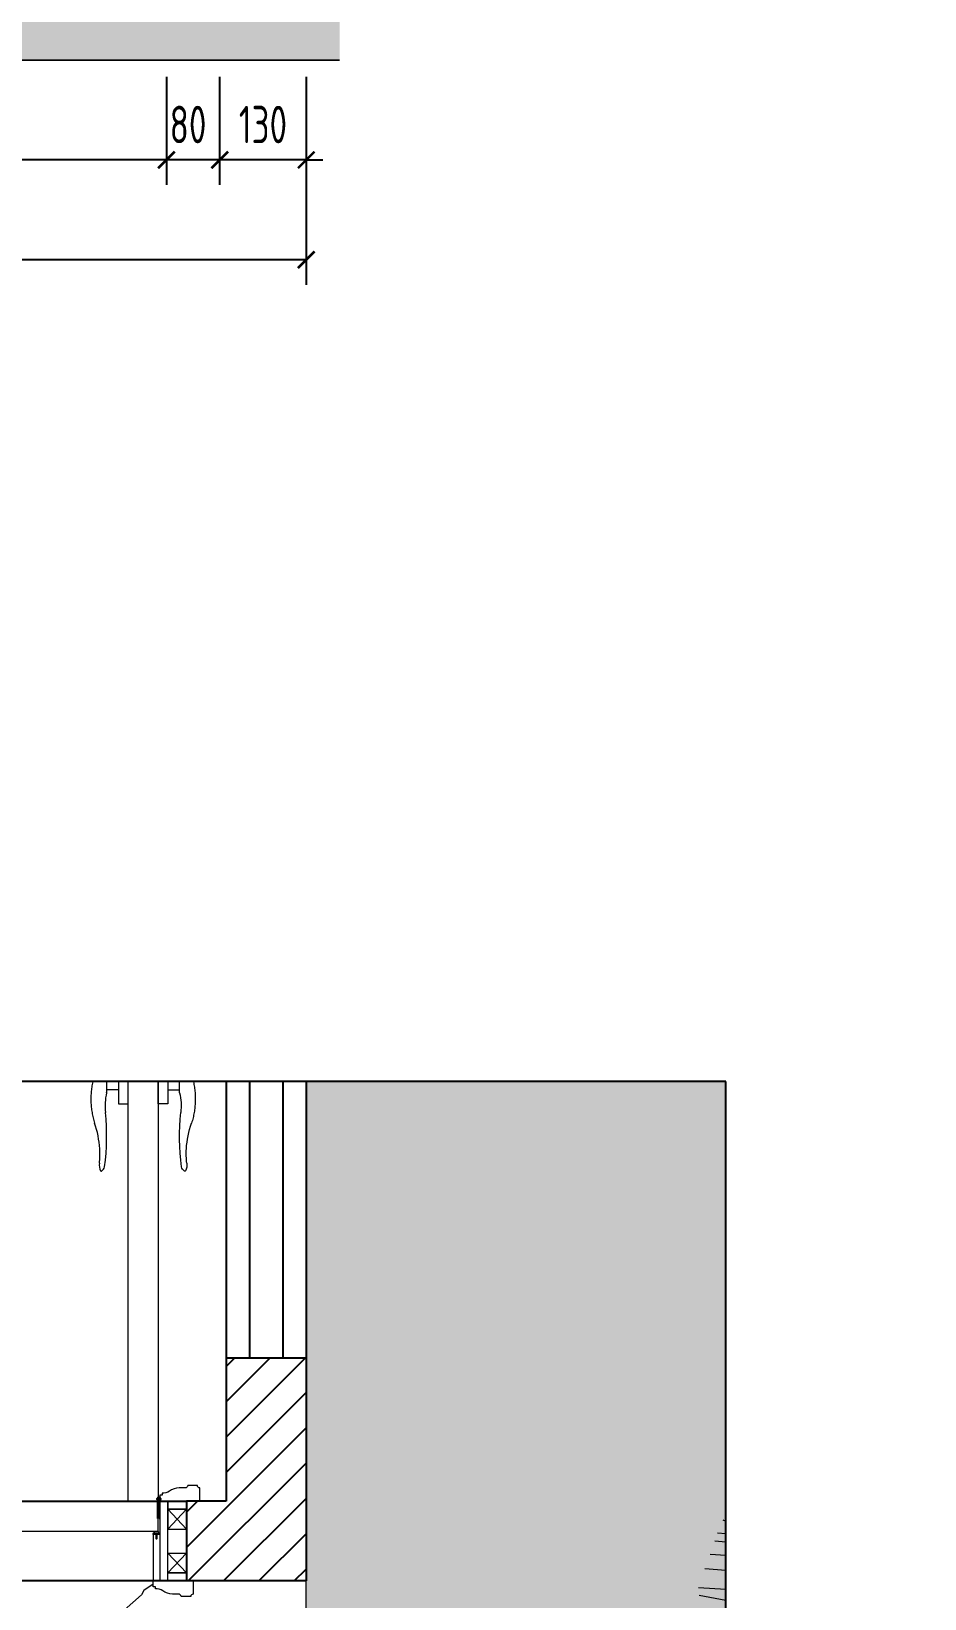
# Model space of a CAD drawing. Header units: millimetres. Extents: x 3162 to 221128, y -144913 to 11496.
# Drawn here: x 172868 to 174209, y -25243 to -22890 of the extents above; entities that cross this region are included whole.
import ezdxf
from ezdxf.xclip import XClip

# ---------------------------------------------------------------- set-up
doc = ezdxf.new("R2010")
doc.units = ezdxf.units.MM
doc.header["$LTSCALE"] = 10
doc.header["$XCLIPFRAME"] = 2
for name, pattern in [('ACAD_ISO03W100', [30, 12, -18]), ('DASH', [8.889999999999997, 6.349999999999998, -2.54]), ('DOTE', [61.467999999999996, 50.8, -5.08, 0.508, -5.08]), ('HIDDEN', [9.524999999999995, 6.349999999999998, -3.174999999999998])]:
    doc.linetypes.add(name, pattern=pattern)
doc.layers.get('Defpoints').update_dxf_attribs({"color": 250})
for name, color, linetype, lineweight in [('FC-Doorsill【门槛线】', 8, 'Continuous', 0), ('FC-Hatch【平面填充】', 250, 'Continuous', 0), ('FF-Door【门】', 51, 'Continuous', 0), ('FF-MT【门套】', 20, 'Continuous', 0), ('FF-【活动成品家具】', 51, 'Continuous', 0), ('Hidden【虚线】', 136, 'DASH', 0), ('RC-dimensions', 44, 'Continuous', 0), ('Wall【立面墙】', 252, 'Continuous', 0)]:
    doc.layers.add(name, color=color, linetype=linetype, lineweight=lineweight)
doc.layers.add('WALL_NEW【新建墙体】', color=4, linetype='Continuous')
doc.styles.add('尺寸标注', font='ARCHS.SHX', dxfattribs={"width": 0.8})
doc.dimstyles.new('海龙1：25', dxfattribs={"dimscale": 25, "dimtxt": 2.25, "dimasz": 1, "dimexe": 1.5, "dimexo": 1, "dimgap": 1, "dimtad": 1, "dimdec": 0, "dimrnd": 5, "dimdsep": 46, "dimtxsty": '尺寸标注', "dimblk": 'ARCHTICK', "dimblk1": 'ARCHTICK', "dimblk2": 'ARCHTICK', "dimcen": 1, "dimclrd": 44, "dimclre": 44, "dimclrt": 2, "dimadec": 0, "dimazin": 0, "dimtfac": 1, "dimtdec": 0, "dimtix": 1, "dimtmove": 2, "dimatfit": 3, "dimldrblk": 'hl_arrow2', "dimfxl": 5, "dimfxlon": 1, "dimarcsym": 0})

# ---------------------------------------------------------------- blocks, each defined once
blk = doc.blocks.new('_ArchTick')
at = {"color": 2, "linetype": 'ByBlock', "const_width": 0.15}
blk.add_lwpolyline([(-0.5, -0.5), (0.5, 0.5)], dxfattribs=at)
blk = doc.blocks.new('*D194')
at = {"layer": 'Defpoints', "color": 0, "transparency": 16777216}
for p in [(173150.6763044796, -22932.73711569763), (173280.6763044796, -22932.73711569763), (173150.6763044796, -23082.73711569763)]:
    blk.add_point(p, dxfattribs=at)
at = {"layer": 'RC-dimensions', "color": 44, "lineweight": -2, "transparency": 16777216}
for p, q in [((173150.6763044796, -22957.73711569764), (173150.6763044796, -23120.23711569763)), ((173280.6763044796, -22957.73711569764), (173280.6763044796, -23120.23711569763)), ((173150.6763044796, -23082.73711569763), (173125.6763044796, -23082.73711569763)), ((173280.6763044796, -23082.73711569763), (173150.6763044796, -23082.73711569763)), ((173280.6763044796, -23082.73711569763), (173305.6763044796, -23082.73711569763))]:
    blk.add_line(p, q, dxfattribs=at)
at = {"layer": 'RC-dimensions', "color": 44, "lineweight": -2, "transparency": 16777216, "xscale": 25, "yscale": 25, "zscale": 25}
blk.add_blockref('_ArchTick', (173150.6763044796, -23082.73711569763), dxfattribs=at)
at = {"layer": 'RC-dimensions', "color": 44, "lineweight": -2, "transparency": 16777216, "xscale": 25, "yscale": 25, "zscale": 25, "rotation": 180}
blk.add_blockref('_ArchTick', (173280.6763044796, -23082.73711569763), dxfattribs=at)
at = {"layer": 'RC-dimensions', "color": 2, "transparency": 16777216, "insert": (173215.6763044796, -23029.61211569763), "char_height": 56.25, "attachment_point": 5, "style": '尺寸标注'}
blk.add_mtext('130', dxfattribs=at)
blk = doc.blocks.new('hl_arrow2')
at = {"color": 2}
blk.add_line((-0.221303783804, 2.183e-12), (-1, 5.720000000000001e-13), dxfattribs=at)
blk.add_lwpolyline([(-0.221303783804, 0), (-0.861040435366, -0.688592459968), (-0.653754463034, -0.8624700623479998), (0, 0), (-0.653754463034, 0.8624700623479998), (-0.861040435366, 0.688592459968)], close=True, dxfattribs=at)
for points in [[(-0.861040435366, 0.688592459968), (-0.653754463034, 0.8624700623479998), (-0.221303783804, 0), (0, 0)], [(-0.861040435366, -0.688592459968), (-0.653754463034, -0.8624700623479998), (-0.221303783804, 0), (0, 0)]]:
    blk.add_solid(points, dxfattribs=at)
blk = doc.blocks.new('*D195')
at = {"layer": 'Defpoints', "color": 0, "transparency": 16777216}
for p in [(171320.6763044796, -22932.73711569763), (173280.6763044796, -22932.73711569763), (171320.6763044796, -23232.73711569763)]:
    blk.add_point(p, dxfattribs=at)
at = {"layer": 'RC-dimensions', "color": 44, "lineweight": -2, "transparency": 16777216}
for p, q in [((171320.6763044796, -23107.73711569763), (171320.6763044796, -23270.23711569764)), ((173280.6763044796, -23107.73711569763), (173280.6763044796, -23270.23711569764)), ((173280.6763044796, -23232.73711569763), (171320.6763044796, -23232.73711569763))]:
    blk.add_line(p, q, dxfattribs=at)
at = {"layer": 'RC-dimensions', "color": 44, "lineweight": -2, "transparency": 16777216, "xscale": 25, "yscale": 25, "zscale": 25, "rotation": 180}
blk.add_blockref('_ArchTick', (171320.6763044796, -23232.73711569763), dxfattribs=at)
at = {"layer": 'RC-dimensions', "color": 44, "lineweight": -2, "transparency": 16777216, "xscale": 25, "yscale": 25, "zscale": 25}
blk.add_blockref('_ArchTick', (173280.6763044796, -23232.73711569763), dxfattribs=at)
at = {"layer": 'RC-dimensions', "color": 2, "transparency": 16777216, "insert": (172300.6763044796, -23178.44024069763), "char_height": 56.25, "attachment_point": 5, "style": '尺寸标注'}
blk.add_mtext('1960', dxfattribs=at)
blk = doc.blocks.new('1800平10108344')
at = {"color": 8}
for p, q in [((1505.190453996416, -336.0253519407852), (1444.350360813725, -362.8314110529755)), ((1441.758436412259, -360.9489643192501), (1513.170414052671, -355.9409659670055)), ((1446.068864924717, -373.198745506641), (1517.480842565128, -368.1907471543964)), ((1453.031862752803, -392.9868476771371), (1524.443840393273, -387.978849324878)), ((1460.658005802252, -414.6595383132952), (1532.069983442721, -409.651539961007)), ((1470.605145556736, -442.9282556997056), (1542.017123197205, -437.9202573474612)), ((1540.857867774903, -449.2381654591152), (1474.400272225961, -461.7497421692242))]:
    blk.add_line(p, q, dxfattribs=at)
blk = doc.blocks.new('hlw_3_1200_120')
for p, q in [((-0.4999999999997999, 0.04999999999998), (0.4999999999997999, 0.04999999999998)), ((-0.4999999999997999, -0.04999999999998), (0.4999999999997999, -0.04999999999998))]:
    blk.add_line(p, q)
at = {"linetype": 'HIDDEN', "ltscale": 15}
for p, q in [((-0.4999999999997999, 0.020833333333325), (0.4999999999997999, 0.020833333333325)), ((-0.4999999999997999, -0.020833333333325), (0.4999999999997999, -0.020833333333325))]:
    blk.add_line(p, q, dxfattribs=at)
blk = doc.blocks.new('门套线03')
at = {"ltscale": 100}
blk.add_lwpolyline([(59.99999999610007, 0), (59.99999999610007, 19.6999869149644, -0.3391847375322686), (56.56702640501316, 23.13296050606286), (41.95708299996385, 23.13296050606286, -0.3604749616786678), (38.52410943494215, 19.6999869149644), (29.23864021471218, 19.69998691491773, 0.1378024109381286), (14.4835205811778, 14.68383078919714, -0.1658899653347029), (3.432973591086918, 11.92995527619487), (3.432973591086918, 8.714471423439674), (0, 8.714471423439674), (0, 0)], format="xyb", close=True, dxfattribs=at)
blk = doc.blocks.new('HL_Door_Hinge')
at = {"color": 0, "linetype": 'DOTE', "ltscale": 0.04}
for p, q in [((-4, 3), (4, 3)), ((0, -1), (0, 7))]:
    blk.add_line(p, q, dxfattribs=at)
at = {"color": 0, "linetype": 'DASH', "ltscale": 5}
for p, q in [((-2, -26), (-2, 0.7639320224989206)), ((-0.5, -26), (-0.5, 0.0419601084504393)), ((0.5, -26), (0.5, 0.0419601084504393)), ((2, -26), (2, 0.7639320224989206)), ((-0.5, -26), (-2, -26)), ((0.5, -26), (2, -26))]:
    blk.add_line(p, q, dxfattribs=at)
for radius in [3, 2]:
    blk.add_circle((0, 3), radius, dxfattribs=at)
blk = doc.blocks.new('HL_Door_Seal')
at = {"color": 0}
for p, q in [((4.99999999992724, 2.08200835914e-05), (-4.999999999941791, -2.08200763154e-05)), ((-0.9999999999417925, 5.986082524348602), (-0.4999999999272406, 6.484924469714314)), ((-0.9999999999417925, 5.986082524348602), (-0.4999999999272406, 5.986082524348602)), ((-0.9999999999417925, 5.487240578979251), (-0.4999999999272406, 5.986082524348602)), ((-0.9999999999417925, 5.487240578979251), (-0.4999999999272406, 5.487240578979251)), ((-0.9999999999417925, 4.98839863359899), (-0.4999999999272406, 5.487240578979251)), ((-0.9999999999417925, 4.489556688240552), (-0.4999999999272406, 4.98839863359899)), ((-0.9999999999417925, 4.98839863359899), (-0.4999999999272406, 4.98839863359899)), ((-0.9999999999417925, 4.489556688240552), (-0.4999999999272406, 4.489556688240552)), ((-0.9999999999417925, 3.990714742871205), (-0.4999999999272406, 4.489556688240552)), ((-0.9999999999417925, 3.990714742871205), (-0.4999999999272406, 3.990714742871205)), ((-0.9999999999417925, 3.491872797501855), (-0.4999999999272406, 3.990714742871205)), ((-0.9999999999417925, 3.491872797501855), (-0.4999999999272406, 3.491872797501855)), ((-0.9999999999417925, 2.993030852132505), (-0.4999999999272406, 3.491872797501855)), ((-0.9999999999417925, 2.993030852132505), (-0.4999999999272406, 2.993030852132505)), ((-0.9999999999417925, 2.494188906763155), (-0.4999999999272406, 2.993030852132505)), ((-0.9999999999417925, 2.494188906763155), (-0.4999999999272406, 2.494188906763155)), ((-0.9999999999417925, 1.995346961401081), (-0.4999999999272406, 2.494188906763155)), ((-0.9999999999417925, 1.995346961401081), (-0.4999999999272406, 1.995346961401081)), ((-0.9999999999417925, 1.496505016020817), (-0.4999999999272406, 1.995346961401081)), ((-0.9999999999417925, 1.496505016020817), (-0.4999999999272406, 1.496505016020817)), ((-0.9999999999417925, 0.9976630706514696), (-0.4999999999272406, 1.496505016020817)), ((-0.9999999999417925, 0.9976630706514696), (-0.4999999999272406, 0.9976630706514696)), ((-0.9999999999417925, 0.4988211252821202), (-0.4999999999272406, 0.9976630706514696)), ((-0.9999999999417925, 0.4988211252821202), (-0.4999999999272406, 0.4988211252821202)), ((-0.9999999999417925, -2.08200763154e-05), (-0.4999999999272406, 0.4988211252821202)), ((-0.4999999999272406, 6.484924469714314), (0.5000000000727596, 6.484924469714314)), ((1.000000000072759, 5.986082524348602), (0.5000000000727596, 6.484924469714314)), ((1.000000000072759, 5.986082524348602), (0.5000000000727596, 5.986082524348602)), ((1.000000000072759, 5.487240578979251), (0.5000000000727596, 5.986082524348602)), ((1.000000000072759, 5.487240578979251), (0.5000000000727596, 5.487240578979251)), ((1.000000000072759, 4.98839863359899), (0.5000000000727596, 5.487240578979251)), ((1.000000000072759, 4.98839863359899), (0.5000000000727596, 4.98839863359899)), ((1.000000000072759, 4.489556688240552), (0.5000000000727596, 4.98839863359899)), ((1.000000000072759, 4.489556688240552), (0.5000000000727596, 4.489556688240552)), ((1.000000000072759, 3.990714742871205), (0.5000000000727596, 4.489556688240552)), ((1.000000000072759, 3.990714742871205), (0.5000000000727596, 3.990714742871205)), ((1.000000000072759, 3.491872797501855), (0.5000000000727596, 3.990714742871205)), ((1.000000000072759, 3.491872797501855), (0.5000000000727596, 3.491872797501855)), ((1.000000000072759, 2.993030852132505), (0.5000000000727596, 3.491872797501855)), ((1.000000000072759, 2.993030852132505), (0.5000000000727596, 2.993030852132505)), ((1.000000000072759, 2.494188906763155), (0.5000000000727596, 2.993030852132505)), ((1.000000000072759, 2.494188906763155), (0.5000000000727596, 2.494188906763155)), ((1.000000000072759, 1.995346961401081), (0.5000000000727596, 2.494188906763155)), ((1.000000000072759, 1.995346961401081), (0.5000000000727596, 1.995346961401081)), ((1.000000000072759, 1.496505016020817), (0.5000000000727596, 1.995346961401081)), ((1.000000000072759, 1.496505016020817), (0.5000000000291039, 1.496505016020817)), ((1.000000000029102, 0.9976630706514696), (0.5000000000291039, 1.496505016020817)), ((1.000000000029102, 0.9976630706514696), (0.5000000000291039, 0.9976630706514696)), ((1.000000000029102, 0.4988211252821202), (0.5000000000291039, 0.9976630706514696)), ((1.000000000029102, 0.4988211252821202), (0.5000000000291039, 0.4988211252821202)), ((1.000000000029102, -2.08200763154e-05), (0.5000000000291039, 0.4988211252821202))]:
    blk.add_line(p, q, dxfattribs=at)
blk.add_lwpolyline([(-3.872983346140243, -1.000020820065399, 0.7745966692453083), (3.872983346285763, -1.000020820065399)], format="xyb", close=True, dxfattribs=at)
blk.add_arc((7.27596e-11, -2.08200763154e-05), 5, 180, 0.0004771610841849999, dxfattribs=at)
blk = doc.blocks.new('门把手02')
at = {"color": 250}
for p, q in [((-13.49999999860301, 32.17172175762244), (-13.49999999860301, 40.86935063358396)), ((12.90183659596368, 32.17172175762244), (-13.49999999860301, 32.17172175762244)), ((-9.40042077511316, 14.63367436802946), (-9.400420777383259, 32.17172175762244)), ((9.400420775462408, 14.63367436802946), (9.400420777557883, 32.17172175762244)), ((-30.37499999685679, 14.63367436802946), (-15.18749999825377, 14.63367436802946)), ((-30.37499999685679, 0), (-30.37499999685679, 14.63367436802946)), ((30.37499999685679, 0), (-30.37499999685679, 0)), ((-15.18749999825377, 14.63367436802946), (19.57499999797437, 14.63367436802946)), ((-15.18749999825377, 14.63367436802946), (19.57499999797437, 14.63367436802946)), ((19.57499999797437, 14.63367436802946), (30.37499999685679, 14.63367436802946)), ((30.37499999685679, 14.63367436802946), (30.37499999685679, 0))]:
    blk.add_line(p, q, dxfattribs=at)
at = {"color": 250, "extrusion": (0, 0, -1)}
for centre, major_axis, ratio, start_param, end_param in [((-1.349999999685677, 40.86935063358396), (-8.591347391675667, 8.591347391675665), 0.9999999999859452, 5.497787143775111, 6.813201964240596), ((23.38864229049068, -64.06994071556254), (-0.1062504841361529, 119.9626829500712), 0.9999999997415425, -0.2330466779844225, 0.306450502864553), ((12.90183659596368, 37.23422175832093), (3.579728080075413, 3.579728080075413), 0.9999999999779257, 2.124303553739053, 2.356194490181306), ((79.26974967814749, 368.4258099852595), (-0.06046073251190182, 336.2688116135121), 0.9999999997360908, 3.005110885875102, 3.24791649470865), ((105.2230611277045, 171.9977347373496), (-91.70875193008591, 91.70875193008587), 0.9999999999995433, 3.813777725236978, 3.981187050748119), ((124.0194821701152, 43.59716152050532), (5.9203115993942, 5.920311599394204), 0.9999999999987207, 1.23808539028771, 2.228963725690715), ((130.6264945021248, 40.3964131171815), (-0.7291489896447445, 0.7291489896447444), 0.999999999933694, 1.325662120281372, 2.81998217696338)]:
    blk.add_ellipse(centre, major_axis=major_axis, ratio=ratio, start_param=start_param, end_param=end_param, dxfattribs=at)
at = {"color": 250, "extrusion": (0, 0, -0.9999999999999999)}
for centre, major_axis, ratio, start_param, end_param in [((107.7648263399605, 189.2196141660679), (1.75338980059929, 147.0283474284527), 0.9999999997236567, 3.194780511485613, 3.464277035678652), ((33.83809215266956, -51.42656153091229), (-0.0387035664674899, 86.03667510705831), 0.9999999997428224, -0.2314410869051797, 0.1146693207027536)]:
    blk.add_ellipse(centre, major_axis=major_axis, ratio=ratio, start_param=start_param, end_param=end_param, dxfattribs=at)
at = {"color": 250, "extrusion": (0, 0, -0.9999999999999998)}
blk.add_ellipse((122.5295124765253, 24.00941682164557), major_axis=(-13.65154796017409, 13.65154796017409), ratio=0.999999999998015, start_param=0.6474644883190493, end_param=1.248662514605251, dxfattribs=at)
blk = doc.blocks.new('hld_1_722.134_120_门把手02_门套线03_45_0_0_3_40_0_1_1')
at = {"layer": 'FC-Doorsill【门槛线】'}
for p, q in [((-0.4999999999998707, 0.07480042324212), (0.4999999999998707, 0.07480042324212)), ((-0.4999999999998707, -0.07480042324212), (0.4999999999998707, -0.07480042324212))]:
    blk.add_line(p, q, dxfattribs=at)
at = {"layer": 'FF-Door【门】'}
blk.add_lwpolyline([(-0.4470163668700357, 0.07480042324212), (-0.3909160494384456, 0.07480042324212), (-0.3909160494384456, 0.9688331569821912), (-0.4470163668700357, 0.9688331569821912)], close=True, dxfattribs=at)
at = {"layer": 'FF-Door【门】', "color": 250, "linetype": 'ACAD_ISO03W100', "ltscale": 0.1041666666666666}
blk.add_lwpolyline([(-0.4470163668700357, 0.07480042324212), (0.4470163668700357, 0.07480042324212), (0.4470163668700357, 0.01870010581053), (-0.4470163668700357, 0.01870010581053)], close=True, dxfattribs=at)
at = {"layer": 'FF-Door【门】', "color": 8, "linetype": 'HIDDEN', "ltscale": 60}
blk.add_arc((-0.4470163668700357, 0.07480042324212), 0.8940327337400713, 0, 90.00000000000587, dxfattribs=at)
at = {"layer": 'FF-MT【门套】', "color": 250}
for p, q in [((-0.4650931358202147, 0.059840338593696), (-0.4999999999998707, 0.022440126972636)), ((-0.4650931358202147, 0.022440126972636), (-0.4999999999998707, 0.059840338593696)), ((0.4650931358202147, 0.059840338593696), (0.4999999999998707, 0.022440126972636)), ((0.4650931358202147, 0.022440126972636), (0.4999999999998707, 0.059840338593696)), ((-0.4999999999998707, -0.022440126972636), (-0.4650931358202147, -0.059840338593696)), ((-0.4999999999998707, -0.059840338593696), (-0.4650931358202147, -0.022440126972636)), ((0.4999999999998707, -0.022440126972636), (0.4650931358202147, -0.059840338593696)), ((0.4999999999998707, -0.059840338593696), (0.4650931358202147, -0.022440126972636))]:
    blk.add_line(p, q, dxfattribs=at)
for points in [[(-0.4999999999998707, 0.07480042324212), (-0.4650931358202147, 0.07480042324212), (-0.4650931358202147, 0.059840338593696), (-0.4999999999998707, 0.059840338593696)], [(-0.4650931358202147, 0.059840338593696), (-0.4650931358202147, 0.022440126972636), (-0.4999999999998707, 0.022440126972636), (-0.4999999999998707, 0.059840338593696)], [(-0.4650931358202147, 0.07480042324212), (-0.4501330511717907, 0.07480042324212), (-0.4501330511717907, -0.07480042324212), (-0.4650931358202147, -0.07480042324212)], [(0.4650931358202147, 0.07480042324212), (0.4501330511717907, 0.07480042324212), (0.4501330511717907, -0.07480042324212), (0.4650931358202147, -0.07480042324212)], [(0.4999999999998707, 0.07480042324212), (0.4650931358202147, 0.07480042324212), (0.4650931358202147, 0.059840338593696), (0.4999999999998707, 0.059840338593696)], [(0.4650931358202147, 0.059840338593696), (0.4650931358202147, 0.022440126972636), (0.4999999999998707, 0.022440126972636), (0.4999999999998707, 0.059840338593696)], [(-0.4999999999998707, -0.022440126972636), (-0.4999999999998707, -0.059840338593696), (-0.4650931358202147, -0.059840338593696), (-0.4650931358202147, -0.022440126972636)], [(0.4999999999998707, -0.022440126972636), (0.4999999999998707, -0.059840338593696), (0.4650931358202147, -0.059840338593696), (0.4650931358202147, -0.022440126972636)], [(-0.4999999999998707, -0.07480042324212), (-0.4650931358202147, -0.07480042324212), (-0.4650931358202147, -0.059840338593696), (-0.4999999999998707, -0.059840338593696)], [(0.4999999999998707, -0.07480042324212), (0.4650931358202147, -0.07480042324212), (0.4650931358202147, -0.059840338593696), (0.4999999999998707, -0.059840338593696)]]:
    blk.add_lwpolyline(points, close=True, dxfattribs=at)
at = {"layer": 'FF-MT【门套】'}
for points in [[(-0.4999999999998707, 0.07480042324212), (-0.4501330511717907, 0.07480042324212), (-0.4501330511717907, 0.01246673720702), (-0.4376663139647707, 0.01246673720702), (-0.4376663139647707, -0.07480042324212), (-0.4999999999998707, -0.07480042324212)], [(0.4999999999998707, 0.07480042324212), (0.4501330511717907, 0.07480042324212), (0.4501330511717907, 0.01246673720702), (0.4376663139647707, 0.01246673720702), (0.4376663139647707, -0.07480042324212), (0.4999999999998707, -0.07480042324212)]]:
    blk.add_lwpolyline(points, close=True, dxfattribs=at)
at = {"layer": 'FF-Door【门】', "color": 250, "yscale": 0.001246673720702, "zscale": 0.001246673720702}
for name, p, xscale, rotation in [('门把手02', (-0.4470163668700357, 0.8566325221190112), -0.001246673720702, 90.00000000000593), ('门把手02', (-0.3909160494384456, 0.8566325221190112), 0.001246673720702, 270.0000000000178), ('HL_Door_Seal', (-0.4438996825682807, 0.01246673720702), 0.001246673720702, 180.0000000000119), ('HL_Door_Seal', (0.4438996825682807, 0.01246673720702), -0.001246673720702, 180)]:
    blk.add_blockref(name, p, dxfattribs=dict(at, xscale=xscale, rotation=rotation))
at = {"layer": 'FF-Door【门】', "color": 250, "zscale": 0.001246673720702}
for name, p, xscale, yscale in [('门把手02', (0.3379324163086106, 0.07480042324212), -0.001246673720702, 0.001246673720702), ('HL_Door_Hinge', (-0.4485747090209131, 0.07480042324212), 0.001246673720702, 0.001246673720702), ('门把手02', (0.3379324163086106, 0.01870010581053), -0.001246673720702, -0.001246673720702)]:
    blk.add_blockref(name, p, dxfattribs=dict(at, xscale=xscale, yscale=yscale))
at = {"layer": 'FF-MT【门套】', "zscale": 0.001246673720702}
for p, xscale, yscale in [((-0.4501330511717907, 0.07480042324212), -0.001246673720702, 0.001246673720702), ((0.4501330511717907, 0.07480042324212), 0.001246673720702, 0.001246673720702), ((-0.4376663139647707, -0.07480042324212), -0.001246673720702, -0.001246673720702), ((0.4376663139647707, -0.07480042324212), 0.001246673720702, -0.001246673720702)]:
    blk.add_blockref('门套线03', p, dxfattribs=dict(at, xscale=xscale, yscale=yscale))
blk = doc.blocks.new('海龙_05091009')
at = {"layer": 'FC-Hatch【平面填充】'}
h = blk.add_hatch(dxfattribs=at)
h.set_pattern_fill('AR-SAND', color=256, scale=2.5)
h.set_pattern_definition([(37.50000000000001, (-3374.999999999993, -1675), (-4.000078239960113, 122.3533093323356), [0, -96.52, 0, -107.95, 0, -103.1875]), (7.499999999999999, (-3374.999999999993, -1675), (112.3808207845006, 179.2062751420886), [0, -52.07, 0, -86.995, 0, -33.33750000000001]), (327.5, (-3453.104999999996, -1675), (197.7480925603645, 0.3592961696364405), [0, -31.75, 0, -114.3, 0, -149.225]), (317.5, (-3453.104999999996, -1675), (190.8891131180743, 55.73233081430408), [0, -15.875, 0, -74.92999999999998, 0, -85.72499999999998])])
h.paths.add_polyline_path([(1175, -259.9775265478675), (1174.999999999978, 75.04494690475984), (1174.999999999978, 1075.000000000014), (1174.999999999978, 1194.999999999996), (1073.989994542426, 1194.999999999996), (1073.989994542426, 1206.999999999996), (754.9999999999854, 1207), (289.7333247738497, 1207), (277.9573729401818, 1207), (277.9573729401818, 1195), (174.9999999999854, 1195), (174.9999999999854, 1675), (-209.9999999999927, 1675), (-209.9999999999927, 1225), (-584.9999999999927, 1225), (-584.9999999999927, 1125), (-1334.999999999993, 1125), (-1334.999999999993, 1225), (-1709.999999999993, 1225), (-1709.999999999993, 1675), (-1895.000000001273, 1675), (-1895.000000001331, 1075.000000003365), (-3095.000000000109, 1075.000000003365), (-3174.999999999994, 1074.999999999993), (-3174.999999999994, 1675), (-3374.999999999993, 1675), (-3374.999999999993, 800), (-3374.999999999993, -800.0000000000073), (-3374.999999999993, -1674.999999999993), (-3174.999999999994, -1674.999999999993), (-3174.999999999994, -1074.999999999993), (-3094.999999999993, -1074.999999999993), (-3094.999999999993, -1674.999999999993), (-2509.999999999994, -1674.999999999993), (-2509.999999999994, -1255.000000000014, -0.2666666666666654), (-1909.999999999993, -1255.000000000014), (-1909.999999999993, -1675), (-1859.999999999993, -1675), (-1859.999999999993, 325), (-807.9443794633335, 325, -0.0829619080701777), (-741.2806307262144, 535.6082090783018), (-746.4526745225447, 538.7906078367523), (-740.3093443774777, 537.5029942471155, -0.0676040327796236), (-636.907743844029, 685.3611857642572), (-641.029393316865, 689.8209732605354), (-635.4612685072861, 686.923657238367, -0.0676040327796258), (-496.0024171537441, 801.4014479698126), (-498.7679884170356, 806.8078621675741), (-494.1880312875073, 802.5157243878275, -0.0676040327796106), (-329.0149541370192, 875.1228202960447), (-330.2193374217168, 881.0748921868), (-326.9672224407623, 875.706260873485, -0.1366377528075043), (32.65171954385005, 877.2826912150557), (34.71527211875218, 882.9940351601178), (34.7044876002401, 876.7172256424711, -0.0676040327796336), (200.5077675359789, 805.5610020625135), (204.035700139073, 810.5038140594188), (202.331852598727, 804.4626752937181, -0.0676040327796243), (342.7889777781893, 691.2119279323015), (347.5196397874461, 695.0196222269988), (344.2490958027847, 689.6621978392502, -0.0676040327796399), (448.9430038000572, 542.7162165404334), (454.5255436557127, 545.1063938662373), (449.930864512251, 540.8300195145422, -0.0676040327796321), (511.0968871138974, 371.0871154781635), (517.1172733732674, 371.8825073171065), (511.5392254038088, 369.0043421240625, -0.0676040327796099), (524.6409585294022, 189.0535700204345), (530.6526866850327, 188.1951857984676), (524.5049681896269, 186.9286901097584, -0.0676040327796234), (488.5707162296966, 10.11617548570939), (494.127923906024, 7.667677633759012), (487.866483041631, 8.106781640784902, -0.0676040327796205), (405.5613250757887, -152.454100157407), (410.2518596021109, -156.3111177548489), (404.3410787933098, -154.1989803875112, -0.067604032779623), (281.7692118668201, -286.6001632740481), (285.2451977550373, -291.579643266421), (280.123452574473, -287.9511201049354, -0.0676040327796235), (126.3754713283051, -382.3730140402222), (128.3791106066273, -388.1056511760289), (124.4262574639651, -383.2298531839551, -0.0676040327796108), (-49.0950536830278, -432.6696182462329), (-48.71236177378159, -438.7302490543188), (-51.20315784414561, -432.9687918633209, -0.0033102513488365), (-59.99999999999272, -434.1436221859366), (-59.99999999999272, -1675), (-9.999999999992724, -1675), (-9.999999999992724, -1255.000000000014, -0.2666666666666654), (590.0000000000073, -1255.000000000014), (590.0000000000073, -1674.999999999996), (1174.999999999978, -1674.999999999996), (1174.999999999978, -1459.977526547634)])
h.paths.add_polyline_path([(-2268.75263337847, 530.6928188503407, -0.0425409077106586), (-2719.564731360595, 529.9670320907059, -0.3926926283028841), (-2742.847185532985, 555.51717163594, -0.0540132978804107), (-2733.253124120049, 637.1861347588965, -0.1043875862949472), (-2775.572007571465, 953.7108372411167, -0.0804153247872458), (-2773.909922951731, 961.6565640474292), (-2766.138984126789, 988.2983255126054), (-2766.242290633956, 1052.465689578665), (-2223.757709367659, 1053.339064823336), (-2223.654402860433, 989.1717007573062), (-2215.797720518342, 962.5550990437912, -0.0804153247678433), (-2214.110060071172, 954.6147651750326, -0.1043875862954867), (-2255.40954633891, 637.9554409587945, -0.0540132978977461), (-2245.552568787112, 556.3177930882666, -0.3926926280040245)], flags=16)
h = blk.add_hatch(dxfattribs=at)
h.set_pattern_fill('大理石', color=256, scale=80, angle=333, pattern_type=2)
h.set_pattern_definition([(14.98721250000001, (1575.372589352904, -64.30908895426182), (1241.351375111815, 215.9785313980032), [16.14434959999999, -3374.16872]), (41.19859049999996, (1350.090465805479, 22.19526512091397), (1135.500916414929, 1118.390646746497), [58.15978000000001, -4013.02472]), (33.94539589999999, (1326.323460087464, 1.982168237958831), (792.2840801709407, 444.7897550861608), [24.7095112, -5164.287839999998]), (63.00000000000001, (1346.821735660123, 15.78002099797595), (449.0672881909373, -228.8112118687317), [7.199996799999999, -748.7999519999997]), (44.56505110000001, (1564.558297019706, -74.96042422699246), (343.2168194016759, 673.6009315118897), [15.178932, -1578.60896]), (144.469234, (1564.558297019706, -74.96042422699246), (-449.0672829246242, 228.8112155667902), [24.2684968, -5072.115839999999]), (52.2157021, (1513.373739071699, -101.4054231339323), (1821.934552081308, 2465.592503723007), [51.3061416, -5335.838320000001]), (35.13299610000002, (1280.103458860547, 276.035650480866), (3512.353220693107, 2452.759840897297), [118.0948752, -24681.828]), (333, (1336.892180920942, 371.5026143953147), (343.2168178030975, 673.6009322864061), [0, -504]), (37.98310650000001, (1690.114477589923, 345.9104374977651), (1927.78502079079, 1563.180361013861), [79.45413839999998, -8263.229599999997]), (54.43911039999998, (1727.673782445126, -8.57806220070779), (3987.085911443302, 5604.78592154266), [112.8574336, -23587.2016]), (55.87498360000002, (1510.670519158069, 178.7577395172993), (2165.151341363035, 3139.19346390183), [58.0482544, -12132.0848]), (49.75948000000007, (1393.851693727462, 60.50342442151305), (1478.717739676675, 1791.991573602504), [125.7425912, -13077.228]), (333, (1324.01415393535, 96.50159359319514), (343.2168178030975, 673.6009322864061), [0, -504]), (333, (1327.555675865507, 85.61440001203663), (343.2168178030975, 673.6009322864061), [0, -504]), (333, (1396.433944124255, 95.93254014057676), (343.2168178030975, 673.6009322864061), [0, -504]), (333, (1422.417286641917, 182.6026984941818), (343.2168178030975, 673.6009322864061), [0, -504]), (32.03624340000004, (1475.081118778631, 156.4876948008677), (792.2840719578523, 444.7897585500109), [41.98285120000001, -8774.416]), (333, (1509.993236342554, 177.536071205599), (343.2168178030975, 673.6009322864061), [0, -504]), (333, (1440.522146650764, 182.4605095879378), (343.2168178030975, 673.6009322864061), [0, -504]), (333, (1484.21259924474, 214.6950623249977), (343.2168178030975, 673.6009322864061), [0, -504]), (333, (1429.500109366454, 160.8285434216886), (343.2168178030975, 673.6009322864061), [0, -504]), (23.19442889999998, (1666.423395635414, -17.77317588461665), (792.2841054818228, 444.7897195984968), [18.7446008, -3917.621200000001]), (63.00000000000001, (1656.617201567424, -37.01891538147538), (449.0672881909373, -228.8112118687317), [21.5999984, -734.3999679999997]), (16.66778010000003, (1621.654070873824, -47.4869316874756), (2033.635493811864, 660.7682234252862), [36.4965752, -7627.78392]), (63.00000000000001, (1618.385337822932, -53.9021815128508), (449.0672881909373, -228.8112118687317), [7.199996799999999, -748.7999519999997]), (12.80557099999995, (1590.967770070725, -60.13410166584073), (1241.351377112339, 215.9785471857135), [28.1169, -5876.43176]), (333, (1547.958731033323, 18.72680498118643), (343.2168178030975, 673.6009322864061), [0, -504]), (333, (1668.122709029943, -16.87071620449933), (343.2168178030975, 673.6009322864061), [0, -504]), (333, (1668.122709029943, -16.87071620449933), (343.2168178030975, 673.6009322864061), [0, -504]), (2.357753500000008, (1683.652941049142, -10.39056903633536), (1690.418676736538, -12.83269654880882), [44.05814160000001, -4582.04688]), (333, (1689.256925721827, 28.47583480897811), (343.2168178030975, 673.6009322864061), [0, -504]), (119.3099319999999, (1690.114477589923, 345.9104374977651), (-554.9177643962574, 1131.22333714176), [51.91993679999999, -5399.67352]), (341.13010235, (1595.168675080982, 281.1572554451995), (4833.889660654136, -1614.511172777954), [50.9116848, -10640.5424]), (20.86240520000002, (1488.125672378679, 319.5368898946654), (2825.919599340501, 1105.557944392456), [67.96705039999999, -14205.1128]), (347.6208739, (1376.683626818936, 343.9964570965058), (3037.62054449714, -699.2663033544562), [114.0946975999999, -11865.84719999999]), (333, (1434.632379480812, 367.1148719010636), (343.2168178030975, 673.6009322864061), [0, -504]), (351.4349488, (1543.235615339617, 226.8109837395823), (2139.485954396335, -241.6439154804947), [22.7684016, -4758.595279999998]), (349.6992442, (1565.750089971472, 223.4200312521825), (449.0672981576216, -228.8111668869144), [12.52836559999999, -2618.428719999999]), (74.09372299999997, (1578.076533361571, 221.1797708943814), (1504.383109666753, 5172.828906972029), [62.3653728, -13034.3624]), (333, (1535.383758139978, 279.4488077068927), (343.2168178030975, 673.6009322864061), [0, -504]), (333, (1595.575991515121, 282.5407557620312), (343.2168178030975, 673.6009322864061), [0, -504]), (333, (1495.234687012787, 236.3271275711704), (343.2168178030975, 673.6009322864061), [0, -504]), (333, (1510.991300705849, 409.9521070472837), (343.2168178030975, 673.6009322864061), [0, -504]), (333, (1474.648853316095, 392.1388370914574), (343.2168178030975, 673.6009322864061), [0, -504]), (17.14490259999994, (1610.366831448111, 374.4227693778449), (2033.635493106662, 660.7682246893833), [56.85771599999998, -11883.2616]), (27.58294469999995, (1551.636691068539, 343.7416519256367), (792.2841028408569, 444.7897141689042), [66.2613032, -13848.6104]), (333, (1611.198046385114, 374.5607853317306), (343.2168178030975, 673.6009322864061), [0, -504]), (333, (1528.831190117896, 373.6142547077978), (343.2168178030975, 673.6009322864061), [0, -504]), (333, (1611.198046385114, 374.5607853317306), (343.2168178030975, 673.6009322864061), [0, -504]), (333, (1551.17238806287, 342.6579089672923), (343.2168178030975, 673.6009322864061), [0, -504]), (48.06858279999997, (1643.344136587773, 264.6913833708968), (1478.717734638305, 1791.991576644941), [18.6290088, -3893.46288]), (63.00000000000001, (1655.792795809611, 278.5503442691224), (449.0672881909373, -228.8112118687317), [75.59999999999998, -680.4000000000002]), (23.19442889999998, (1878.738363336611, 520.5068558447018), (792.2841054818228, 444.7897195984968), [18.7446008, -3917.621200000001]), (333, (1681.416521705243, 441.1908483972584), (343.2168178030975, 673.6009322864061), [0, -504]), (333, (1692.173325018018, 426.6272862242548), (343.2168178030975, 673.6009322864061), [0, -504]), (333, (1641.797748031553, 470.4602004740482), (343.2168178030975, 673.6009322864061), [0, -504]), (333, (1754.36652119756, 513.0129977723989), (343.2168178030975, 673.6009322864061), [0, -504]), (26.13010230000004, (1780.523829606318, 449.3384293195922), (792.2841064144502, 444.7897196688073), [35.99999840000001, -7523.999679999999]), (63.00000000000001, (1752.739611385448, 394.8088307520666), (449.0672881909373, -228.8112118687317), [61.19999839999999, -694.799984]), (333, (1753.359887953942, 395.8567929222045), (343.2168178030975, 673.6009322864061), [0, -504]), (356.1985905, (1860.500723934507, 521.7186510413958), (1690.418671228329, -12.83270382576938), [18.2778568, -3820.07168]), (39.03751099999994, (1851.320796297216, 514.2749353285217), (1135.500912161022, 1118.39064111603), [11.818628, -2470.09344]), (39.03751099999994, (1842.140864691959, 506.8312153523983), (1135.500912161022, 1118.39064111603), [11.818628, -2470.09344]), (54.86989759999999, (1812.84449866935, 465.1932170418514), (2165.15137829361, 3139.193446897884), [50.91168479999999, -10640.54239999999]), (63.00000000000001, (1895.967907687926, 527.8894641321747), (449.0672881909373, -228.8112118687317), [18.0000016, -737.999984]), (333, (1858.08108543705, 575.4763854578486), (343.2168178030975, 673.6009322864061), [0, -504])])
edge = h.paths.add_edge_path()
edge.add_line((2321.243279597679, 937.5224734515867), (2320.000000000037, 937.5224734515867))
edge.add_line((2320.000000000037, 937.5224734515867), (2320, 982.5224734515832))
edge.add_line((2320, 982.5224734515832), (2379.625000003136, 982.5224734516304))
edge.add_line((2379.625000003136, 982.5224734516304), (2379.625000003128, 997.1561478196637))
edge.add_line((2379.625000003128, 997.1561478196637), (2400.599579224872, 997.156147819678))
edge.add_line((2400.599579224872, 997.156147819678), (2400.599579222588, 1014.694195209271))
edge.add_line((2400.599579222588, 1014.694195209271), (2396.500000001368, 1014.694195209267))
edge.add_line((2396.500000001368, 1014.694195209267), (2396.500000001353, 1029.143232837046))
edge.add_ellipse((2408.650000000278, 1023.39182408524), major_axis=(-8.591347391677326, 8.591347391677326), ratio=0.9999999999849964, start_angle=-30.367717521194777, end_angle=45.00000000048118, ccw=False)
edge.add_ellipse((2433.388642290527, 918.4525327361116), major_axis=(-0.09305673498679147, 119.9626939101849), ratio=0.9999999997414024, start_angle=342.4479810667443, end_angle=373.35889258860044, ccw=False)
edge.add_ellipse((2517.764826339823, 1171.7420876178), major_axis=(1.729449881482552, 147.0286309752031), ratio=0.999999999723832, start_angle=161.5022176041932, end_angle=176.9432310338973)
edge.add_ellipse((2515.223061127574, 1154.520208189082), major_axis=(-91.70875193011457, 91.70875193011456), ratio=0.9999999999995047, start_angle=131.8947845400374, end_angle=141.4866323429572)
edge.add_ellipse((2532.529512476504, 1006.531890273389), major_axis=(-13.65154796016119, 13.65154796016119), ratio=0.9999999999983596, start_angle=288.4569078769873, end_angle=322.9030174347773)
edge.add_ellipse((2534.019482170079, 1026.119634972248), major_axis=(5.920311599399759, 5.920311599399776), ratio=0.9999999999975128, start_angle=232.2897858302357, end_angle=289.0629324597223)
edge.add_ellipse((2489.269749677879, 1350.94828343697), major_axis=(-0.05919768390635017, 336.2688118382371), ratio=0.9999999997363276, start_angle=173.9083078491707, end_angle=187.8200444774341, ccw=False)
edge.add_ellipse((2443.838092152699, 931.0959119207691), major_axis=(-0.0253909486387245, 86.03668006579062), ratio=0.9999999997431008, start_angle=353.4387973684427, end_angle=373.2694629699254)
edge.add_line((2419.400420777442, 1013.939192475736), (2419.400420775448, 997.1561478196927))
edge.add_line((2419.400420775448, 997.1561478196927), (2429.574999997961, 997.1561478197))
edge.add_line((2429.574999997961, 997.1561478197), (2440.374999996842, 997.1561478197071))
edge.add_line((2440.374999996842, 997.1561478197071), (2440.37499999685, 982.5224734516812))
edge.add_line((2440.37499999685, 982.5224734516812), (3121.495011010776, 982.5224734522343))
edge.add_arc((3105.497971753786, 989.9447767670572), 17.63507446785964, 335.1096515156199, 392.8315172542846)
edge.add_arc((3144.068385007893, 1015.811013415485), 28.81009219572102, 183.0838361765841, 214.4681608903187, ccw=False)
edge.add_line((3115.300013084977, 1014.26111366694), (3115.300013084925, 1023.546582887171))
edge.add_arc((3111.51203329274, 1023.191576657311), 3.804578863584172, 5.354072615896152, 84.64592781936508)
edge.add_line((3111.867039493823, 1026.979556452192), (3111.867039493809, 1041.58949985724))
edge.add_arc((3111.344316802068, 1045.545196140072), 3.990084221477241, 277.5276960135319, 352.4723039864749)
edge.add_line((3115.300013084903, 1045.022473448331), (3134.999999999964, 1045.022473448345))
edge.add_line((3134.999999999964, 1045.022473448345), (3134.999999999964, 1125.000000000003))
edge.add_line((3134.999999999964, 1125.000000000003), (3084.999999999936, 1125.000000000003))
edge.add_line((3084.999999999936, 1125.000000000003), (2369.999999999985, 1124.999999999996))
edge.add_line((2369.999999999985, 1124.999999999996), (2319.999999999978, 1124.999999999996))
edge.add_line((2319.999999999978, 1124.999999999996), (2319.999999999978, 1075.000000000011))
edge.add_line((2319.999999999978, 1075.000000000011), (2199.999999999978, 1075.000000000011))
edge.add_line((2199.999999999978, 1075.000000000011), (2199.999999999978, 1225.000000000004))
edge.add_line((2199.999999999978, 1225.000000000004), (1999.999999999978, 1225.000000000004))
edge.add_arc((1747.499999999971, 1493.781249999982), 368.7812499999879, 226.7889455147223, 313.2110544852801, ccw=False)
edge.add_line((1494.999999999978, 1224.999999999996), (1294.999999999978, 1224.999999999996))
edge.add_line((1294.999999999978, 1224.999999999996), (1294.999999999978, 1075.000000000014))
edge.add_line((1294.999999999978, 1075.000000000014), (1174.999999999978, 1075.000000000014))
edge.add_line((1174.999999999978, 1075.000000000014), (1174.999999999978, 75.04494690475985))
edge.add_line((1174.999999999978, 75.04494690475984), (1345.000000003965, 75.04494690475984))
edge.add_line((1345.000000003965, 75.04494690475984), (1344.99999971041, 94.74493292564148))
edge.add_arc((1344.477276959718, 98.70062920068813), 3.990084221479356, 277.5276968673742, 352.4723048402792)
edge.add_line((1348.432973250347, 98.17790656789292), (1363.042916655395, 98.17790678560051))
edge.add_arc((1366.830896444982, 98.53291304312731), 3.804578863582156, 185.3540730343823, 275.3540734690384)
edge.add_line((1367.185902731246, 94.74493325623187), (1372.66155999506, 94.74493333779901))
edge.add_arc((1374.211460171966, 65.97656143796121), 28.81009219571755, 55.53183996359951, 93.0838370297185, ccw=False)
edge.add_arc((1400.077696245607, 104.5469750775301), 17.63507446785494, 237.168483599412, 274.8445548097826)
edge.add_line((1401.567026231205, 86.97490212978664), (1401.567026279124, 83.75941827702991))
edge.add_line((1401.567026279124, 83.75941827702991), (1404.99999987021, 83.75941832818353))
edge.add_line((1404.99999987021, 83.75941832818353), (1405.000000000065, 75.04494690474529))
edge.add_line((1405.000000000065, 75.04494690474529), (2107.134498701467, 75.04494690474166))
edge.add_line((2107.134498701467, 75.04494690474166), (2107.134498831321, 83.75941832817989))
edge.add_line((2107.134498831321, 83.75941832817989), (2110.567472422408, 83.75941827702626))
edge.add_line((2110.567472422408, 83.75941827702626), (2110.567472470328, 86.974902129783))
edge.add_arc((2112.056802455925, 104.5469750775264), 17.63507446785494, 265.1554451902175, 302.8315164007059)
edge.add_arc((2137.923038529567, 65.97656143795757), 28.81009219571756, 93.08383532275468, 124.46816003632819, ccw=False)
edge.add_line((2136.373139209732, 94.7449333839686), (2145.658608429963, 94.74493324565263))
edge.add_arc((2145.30360225655, 98.53291304312373), 3.804578863582156, 275.3540717621044, 354.6459269656176)
edge.add_line((2149.091582046138, 98.17790678559686), (2163.701525451186, 98.1779065678893))
edge.add_arc((2167.657221741814, 98.70062920068449), 3.990084221479356, 187.5276951597206, 262.4723031326258)
edge.add_line((2167.134498991123, 94.74493292563784), (2167.134498697567, 75.0449469047562))
edge.add_line((2167.134498697567, 75.0449469047562), (3134.999999999964, 75.04494690475258))
edge.add_line((3134.999999999964, 75.04494690475258), (3134.999999999964, 105.0224734562252))
edge.add_line((3134.999999999964, 105.0224734562252), (3115.300013085675, 105.0224734562107))
edge.add_arc((3111.344316802839, 104.4997507644584), 3.990084221477241, 7.527696013680437, 82.47230398657852)
edge.add_line((3111.867039494573, 108.455447047294), (3111.867039494559, 123.0653904523424))
edge.add_arc((3111.512033293475, 126.8533702472232), 3.804578863586188, 275.3540721806349, 365.3540726154599)
edge.add_line((3115.30001308566, 127.2083764770541), (3115.300013085682, 132.684033740843))
edge.add_arc((3144.068385008614, 134.2339334891039), 28.81009219571645, 145.5318391101509, 183.0838361760191, ccw=False)
edge.add_arc((3105.497971754456, 160.1001701374625), 17.63507446785693, 327.1684827452268, 364.8445539560461)
edge.add_line((3123.070044724395, 161.5894998612275), (3126.285528577151, 161.5894998612311))
edge.add_line((3126.285528577151, 161.5894998612311), (3126.285528577151, 167.569064975607))
edge.add_arc((3134.99999999992, 982.5224734522452), 814.9999999999188, 183.1651803021789, 269.38734730299905, ccw=False)
at = {"layer": 'WALL_NEW【新建墙体】'}
h = blk.add_hatch(dxfattribs=at)
h.set_pattern_fill('ANSI31', color=8, scale=11.81102362204724)
h.set_pattern_definition([(45, (1257.134498701554, 1075.000000000014), (-26.51650429449553, 26.51650429449553), [])])
h.paths.add_polyline_path([(1294.999999999978, 1675), (1174.999999999978, 1675), (1174.999999999978, 1075.000000000014), (1294.999999999978, 1075.000000000014)])
h.paths.add_polyline_path([(2319.999999999978, 1674.999999999996), (2199.999999999978, 1674.999999999996), (2199.999999999978, 1075.000000000011), (2319.999999999978, 1075.000000000011)])
h.paths.add_polyline_path([(3374.999999999978, 1675.000000000014), (3134.999999999964, 1674.999999999989), (3134.999999999964, 1025.02247345238), (3374.999999999978, 1025.02247345238)])
h.paths.add_polyline_path([(3374.999999999978, 75.04494690478168), (3374.999999999978, 125.0224734523799), (3134.999999999964, 125.0224734523799), (3134.999999999964, 75.04494690475258), (2157.13449870154, 75.0449469047562), (2157.134498701555, -44.95505309524015), (3374.999999999978, -44.95505309523287)])
h.paths.add_polyline_path([(1294.999999999978, -44.95505309524015), (1354.999999999978, -44.95505309524015), (1354.999999999964, 75.04494690475984), (1174.999999999978, 75.04494690475984), (1174.999999999978, -259.9775265476345), (1294.999999999978, -259.9775265476201)])
at = {"layer": 'FC-Hatch【平面填充】'}
blk.add_line((1174.999999999978, 1075.000000000014), (1174.999999999978, 75.04494690475984), dxfattribs=at)
at = {"layer": 'WALL_NEW【新建墙体】'}
for p, q in [((1174.999999999978, -259.9775265476345), (1174.999999999978, 75.04494690475984)), ((1174.999999999978, 75.04494690475984), (1354.999999999978, 75.04494690475984)), ((1354.999999999978, -44.95505309524015), (1354.999999999978, 75.04494690475984)), ((1294.999999999978, -259.9775265476201), (1294.999999999978, -44.95505309524015)), ((1294.999999999978, -44.95505309524015), (1354.999999999978, -44.95505309524015)), ((1294.999999999978, -259.9775265476201), (1174.999999999978, -259.9775265476345))]:
    blk.add_line(p, q, dxfattribs=at)
blk.add_lwpolyline([(1354.999999999978, 75.04494690475984), (2157.134498701555, 75.04494690475984), (2157.134498701555, -44.95505309524015), (1354.999999999978, -44.95505309524015)], close=True, dxfattribs=at)
at = {"xscale": -802.1344987015764, "yscale": 802.1344987015764, "zscale": 802.1344987015764, "rotation": 180}
blk.add_blockref('hld_1_722.134_120_门把手02_门套线03_45_0_0_3_40_0_1_1', (1756.067249350766, 15.04494690475985), dxfattribs=at)
at = {"layer": 'FF-【活动成品家具】', "xscale": -1, "rotation": 180}
blk.add_blockref('1800平10108344', (-955.7943108205727, -352.7087736441608), dxfattribs=at)
at = {"layer": 'WALL_NEW【新建墙体】', "xscale": 1200, "yscale": 1200, "zscale": 1200, "rotation": 90}
blk.add_blockref('hlw_3_1200_120', (1234.999999999978, -859.9775265476272), dxfattribs=at)
blk = doc.blocks.new('*D332')
at = {"layer": 'Defpoints', "color": 0, "transparency": 16777216}
for p in [(172328.5418057781, -22932.73711569763), (173070.6763044796, -22932.73711569763), (172328.5418057781, -23082.73711569763)]:
    blk.add_point(p, dxfattribs=at)
at = {"layer": 'RC-dimensions', "color": 44, "lineweight": -2, "transparency": 16777216}
for p, q in [((172328.5418057781, -22957.73711569764), (172328.5418057781, -23120.23711569763)), ((173070.6763044796, -22957.73711569764), (173070.6763044796, -23120.23711569763)), ((173070.6763044796, -23082.73711569763), (172328.5418057781, -23082.73711569763))]:
    blk.add_line(p, q, dxfattribs=at)
at = {"layer": 'RC-dimensions', "color": 44, "lineweight": -2, "transparency": 16777216, "xscale": 25, "yscale": 25, "zscale": 25, "rotation": 180}
blk.add_blockref('_ArchTick', (172328.5418057781, -23082.73711569763), dxfattribs=at)
at = {"layer": 'RC-dimensions', "color": 44, "lineweight": -2, "transparency": 16777216, "xscale": 25, "yscale": 25, "zscale": 25}
blk.add_blockref('_ArchTick', (173070.6763044796, -23082.73711569763), dxfattribs=at)
at = {"layer": 'RC-dimensions', "color": 2, "transparency": 16777216, "insert": (172699.6090551289, -23027.26836569763), "char_height": 56.25, "attachment_point": 5, "style": '尺寸标注'}
blk.add_mtext('740', dxfattribs=at)
blk = doc.blocks.new('*D333')
at = {"layer": 'Defpoints', "color": 0, "transparency": 16777216}
for p in [(173070.6763044796, -22932.73711569763), (173150.6763044796, -22932.73711569763), (173070.6763044796, -23082.73711569763)]:
    blk.add_point(p, dxfattribs=at)
at = {"layer": 'RC-dimensions', "color": 44, "lineweight": -2, "transparency": 16777216}
for p, q in [((173070.6763044796, -22957.73711569764), (173070.6763044796, -23120.23711569763)), ((173150.6763044796, -22957.73711569764), (173150.6763044796, -23120.23711569763)), ((173150.6763044796, -23082.73711569763), (173070.6763044796, -23082.73711569763))]:
    blk.add_line(p, q, dxfattribs=at)
at = {"layer": 'RC-dimensions', "color": 44, "lineweight": -2, "transparency": 16777216, "xscale": 25, "yscale": 25, "zscale": 25, "rotation": 180}
blk.add_blockref('_ArchTick', (173070.6763044796, -23082.73711569763), dxfattribs=at)
at = {"layer": 'RC-dimensions', "color": 44, "lineweight": -2, "transparency": 16777216, "xscale": 25, "yscale": 25, "zscale": 25}
blk.add_blockref('_ArchTick', (173150.6763044796, -23082.73711569763), dxfattribs=at)
at = {"layer": 'RC-dimensions', "color": 2, "transparency": 16777216, "insert": (173103.1763044796, -23029.61211569763), "char_height": 56.25, "attachment_point": 5, "style": '尺寸标注'}
blk.add_mtext('80', dxfattribs=at)

msp = doc.modelspace()

# ---------------------------------------------------------------- hatches: boundary and pattern name
at = {"layer": 'FC-Hatch【平面填充】'}
h = msp.add_hatch(dxfattribs=at)
h.set_pattern_fill('钢筋混凝土', color=256, scale=50, angle=180, style=0, pattern_type=2)
h.set_pattern_definition([(225, (110819.520093744, 0), (35.35533905932736, -35.35533905932739), []), (230, (110819.520093744, 0), (-71.7260182195219, 6.275217902615941), [7.5, -82.5]), (175, (110819.520093744, 0), (13.87511134557785, -75.21922750499246), [6, -66]), (280.4514, (110813.542943744, 0.5229500000000008), (-57.85091936242225, -68.94392938227062), [6.373999999999998, -70.11420000000001]), (226.1842, (110819.520093744, -20), (-106.7240863229772, 16.55189071218804), [11.25, -123.75]), (276.6356, (110810.626443744, -18.62065), (-93.46626104497412, -97.41177883584072), [9.561049999999996, -105.1712999999999]), (171.1841999999999, (110819.520093744, -20), (-93.4661795148447, -97.41188670558294), [9, -99]), (201, (110809.520093744, -15), (-59.69070304110297, 40.26189289901011), [7.5, -82.5]), (146, (110809.520093744, -15), (-24.33155930032239, -72.51500619399336), [6, -66]), (251.4514000000001, (110804.545893744, -11.64484999999999), (-84.02223437261546, -32.25303707836332), [6.373999999999998, -70.11419999999998]), (217.5, (110819.520093744, 0), (-1.215985531729067, -33.28938538313114), [0.5, -65.2, 0.5, -67, 0.5, -66.25]), (187.5, (110819.520093744, 0), (-26.30695374421487, -39.44117118823604), [0.5, -38.2, 0.5, -63.7, 0.5, -25.25]), (147.4999999999999, (110841.820093744, -2.7e-15), (-53.38224361724089, 2.255487173437976), [0.5, -25, 0.5, -78, 0.5, -103.5]), (137.5, (110851.820093744, -4e-15), (-58.31861693423861, -10.01049823323176), [0.5, -32.5, 0.5, -51.79999999999999, 0.5, -73.5])])
h.paths.add_polyline_path([(171030.6763044796, -22932.73711569763), (171030.6763044796, -22832.73711569762), (173330.6763044796, -22832.73711569762), (173330.6763044796, -22932.73711569763)])

# ---------------------------------------------------------------- linework, layer by layer
at = {"layer": 'Hidden【虚线】'}
msp.add_lwpolyline([(173910.6763044796, -24466.80190287077), (170570.6763044796, -24466.80190287077), (170570.6763044796, -25966.80190287077), (173910.6763044796, -25966.80190287077)], close=True, dxfattribs=at)
at = {"layer": 'Wall【立面墙】'}
msp.add_lwpolyline([(171030.6763044796, -22932.73711569763), (171030.6763044796, -22932.73711569763), (173330.6763044796, -22932.73711569763), (173330.6763044796, -22932.73711569763)], close=True, dxfattribs=at)

# ---------------------------------------------------------------- block references
at = {"layer": 'WALL_NEW【新建墙体】'}
ref = msp.add_blockref('海龙_05091009', (174455.6763103168, -25141.75698307146), dxfattribs=dict(at, rotation=180))
XClip(ref).set_block_clipping_path([(545.0000058371297, -674.9550802006888), (3885.0000058371443, 825.0449197993112)])

# ---------------------------------------------------------------- dimensions: what is measured, and where the dimension line sits
at = {"layer": 'RC-dimensions'}
for base, p1, p2, picture, middle in [((171320.6763044796, -23232.73711569763), (173280.6763044796, -22932.73711569763), (171320.6763044796, -22932.73711569763), '*D195', (172300.6763044796, -23178.44024069763)), ((172328.5418057781, -23082.73711569763), (173070.6763044796, -22932.73711569763), (172328.5418057781, -22932.73711569763), '*D332', (172699.6090551289, -23027.26836569763)), ((173150.6763044796, -23082.73711569763), (173280.6763044796, -22932.73711569763), (173150.6763044796, -22932.73711569763), '*D194', (173215.6763044796, -23029.61211569763))]:
    dim = msp.add_linear_dim(base=base, p1=p1, p2=p2, angle=180, dimstyle='海龙1：25', override={"dimscale": 25, "dimtxsty": '尺寸标注', "dimblk1": 'ArchTick', "dimblk2": 'ArchTick', "dimsah": 1, "dimclrt": 2}, dxfattribs=at)
    dim.commit()
    dim.dimension.update_dxf_attribs({"geometry": picture, "text_midpoint": middle})
dim = msp.add_linear_dim(base=(173070.6763044796, -23082.73711569763), p1=(173150.6763044796, -22932.73711569763), p2=(173070.6763044796, -22932.73711569763), angle=180, dimstyle='海龙1：25', override={"dimscale": 25, "dimtxsty": '尺寸标注', "dimblk1": 'ArchTick', "dimblk2": 'ArchTick', "dimsah": 1, "dimclrt": 2}, dxfattribs=at)
dim.commit()
dim.dimension.update_dxf_attribs({"geometry": '*D333', "text_midpoint": (173103.1763044796, -23029.61211569763), "dimtype": 160})

doc.saveas('drawing.dxf')
